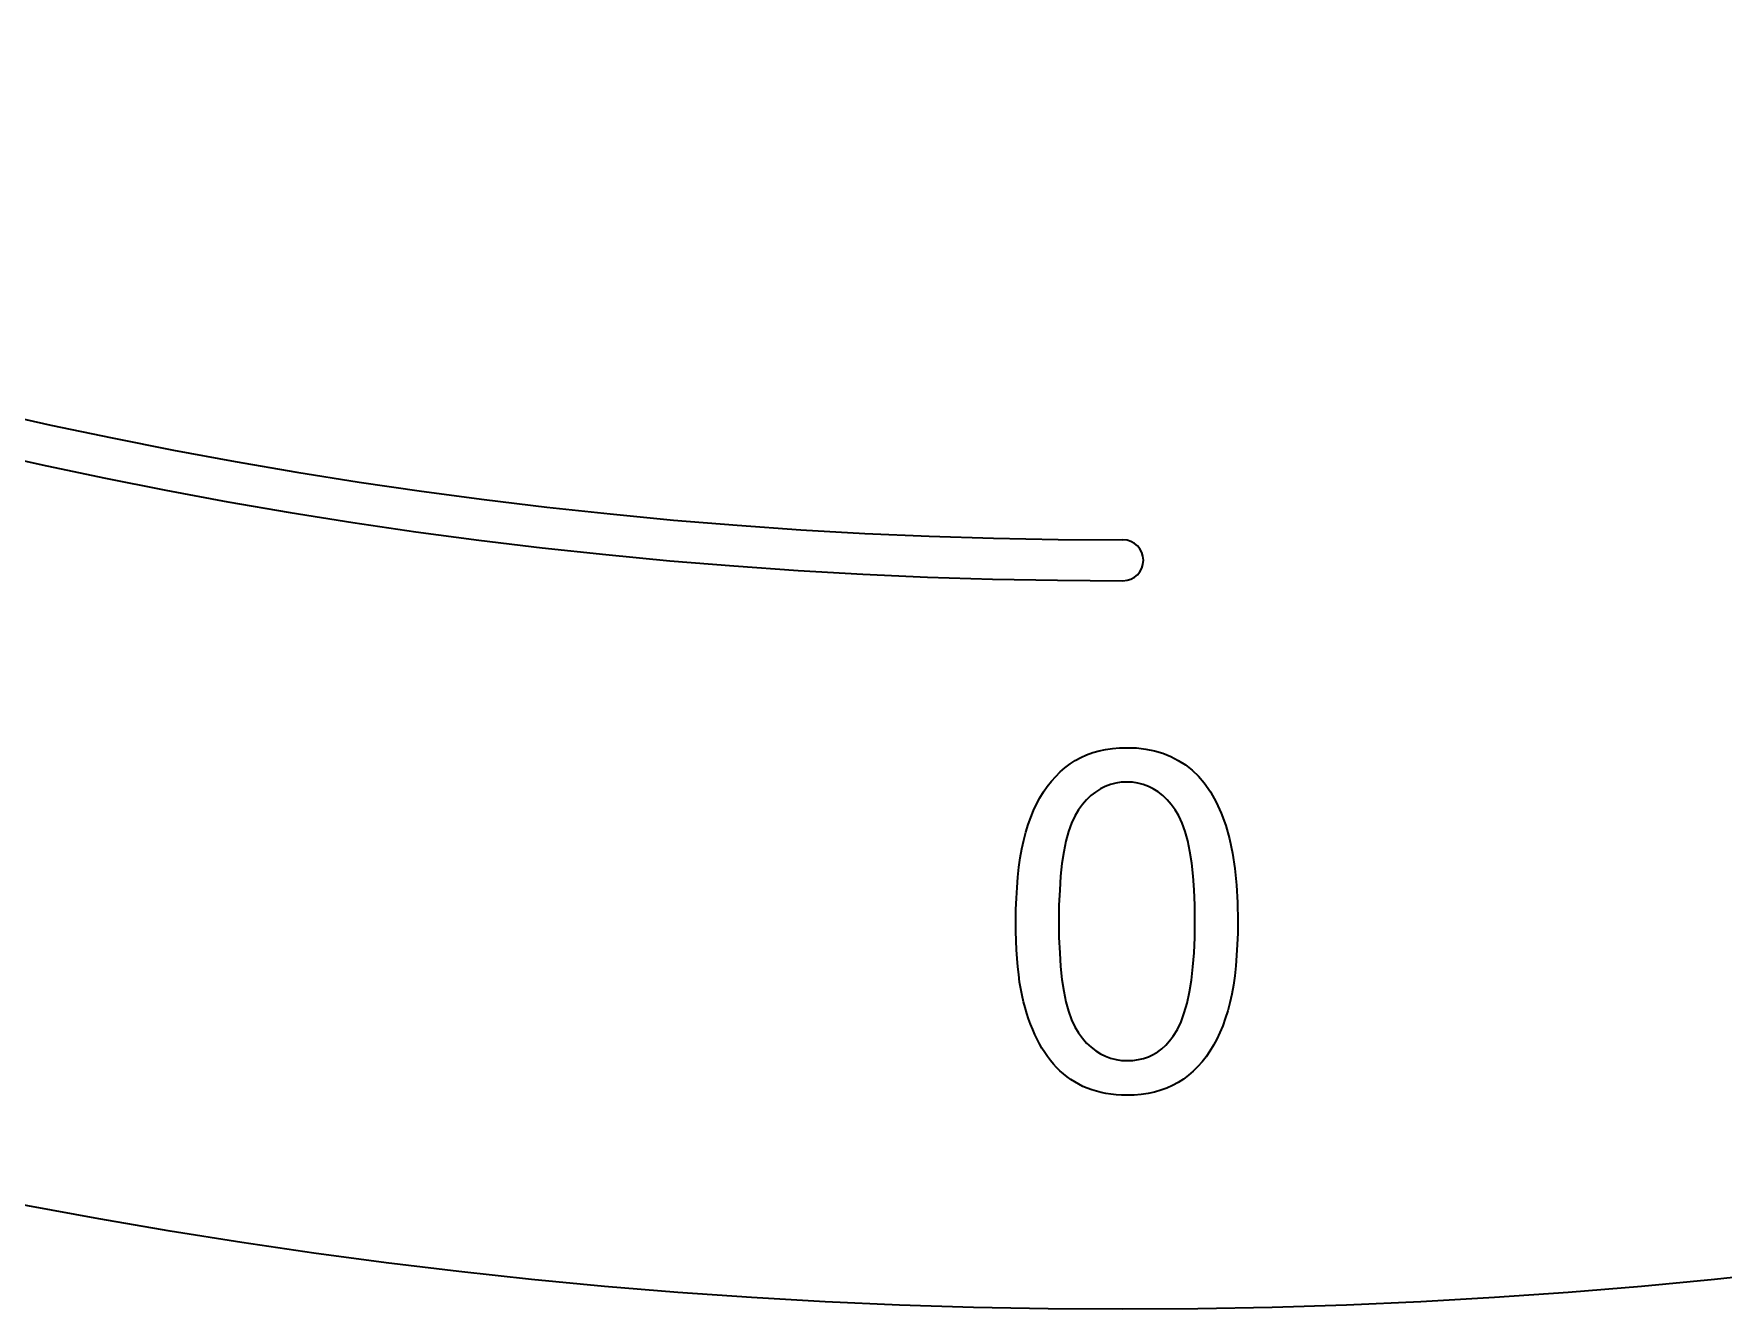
# Model space of a CAD drawing. Extents: x 0 to 297, y 0 to 210.
# Drawn here: x 214.9 to 227.31, y 56 to 65.37 of the extents above; entities that cross this region are included whole.
import ezdxf

# ---------------------------------------------------------------- set-up
doc = ezdxf.new("R2010")
doc.units = 0

msp = doc.modelspace()

# ---------------------------------------------------------------- linework, layer by layer
at = {"color": 7, "lineweight": 35, "ltscale": 0.001168}
msp.add_line((222.592, 60.052), (222.634, 60.071), dxfattribs=at)
at = {"color": 7, "lineweight": 35, "ltscale": 0.001184}
msp.add_line((222.634, 60.071), (222.679, 60.088), dxfattribs=at)
at = {"color": 7, "lineweight": 35, "ltscale": 0.001206}
msp.add_line((222.679, 60.088), (222.725, 60.101), dxfattribs=at)
at = {"color": 7, "lineweight": 35, "ltscale": 0.001235}
msp.add_line((222.725, 60.101), (222.773, 60.111), dxfattribs=at)
at = {"color": 7, "lineweight": 35, "ltscale": 0.001268}
msp.add_line((222.773, 60.111), (222.823, 60.118), dxfattribs=at)
at = {"color": 7, "lineweight": 35, "ltscale": 0.001306}
msp.add_line((222.823, 60.118), (222.876, 60.123), dxfattribs=at)
at = {"color": 7, "lineweight": 35, "ltscale": 0.00135}
msp.add_line((222.876, 60.123), (222.93, 60.124), dxfattribs=at)
at = {"color": 7, "lineweight": 35, "ltscale": 0.00177}
msp.add_line((222.93, 60.124), (223, 60.122), dxfattribs=at)
at = {"color": 7, "lineweight": 35, "ltscale": 0.001703}
msp.add_line((223, 60.122), (223.068, 60.114), dxfattribs=at)
at = {"color": 7, "lineweight": 35, "ltscale": 0.001646}
msp.add_line((223.068, 60.114), (223.132, 60.101), dxfattribs=at)
at = {"color": 7, "lineweight": 35, "ltscale": 0.001601}
msp.add_line((223.132, 60.101), (223.194, 60.083), dxfattribs=at)
at = {"color": 7, "lineweight": 35, "ltscale": 0.001571}
msp.add_line((223.194, 60.083), (223.252, 60.06), dxfattribs=at)
at = {"color": 7, "lineweight": 35, "ltscale": 0.001175}
msp.add_line((222.407, 59.913), (222.44, 59.946), dxfattribs=at)
at = {"color": 7, "lineweight": 35, "ltscale": 0.001166}
msp.add_line((222.44, 59.946), (222.475, 59.977), dxfattribs=at)
at = {"color": 7, "lineweight": 35, "ltscale": 0.001159}
for p, q in [((222.475, 59.977), (222.512, 60.005)), ((222.551, 60.03), (222.592, 60.052)), ((223.256, 59.707), (223.225, 59.742))]:
    msp.add_line(p, q, dxfattribs=at)
at = {"color": 7, "lineweight": 35, "ltscale": 0.001155}
for p, q in [((222.512, 60.005), (222.551, 60.03)), ((223.307, 57.665), (223.266, 57.643))]:
    msp.add_line(p, q, dxfattribs=at)
at = {"color": 7, "lineweight": 35, "ltscale": 0.001554}
msp.add_line((223.252, 60.06), (223.307, 60.031), dxfattribs=at)
at = {"color": 7, "lineweight": 35, "ltscale": 0.001552}
msp.add_line((223.307, 60.031), (223.36, 59.997), dxfattribs=at)
at = {"color": 7, "lineweight": 35, "ltscale": 0.001565}
msp.add_line((223.36, 59.997), (223.409, 59.958), dxfattribs=at)
at = {"color": 7, "lineweight": 35, "ltscale": 0.001591}
msp.add_line((223.409, 59.958), (223.455, 59.914), dxfattribs=at)
at = {"color": 7, "lineweight": 35, "ltscale": 0.001231}
msp.add_line((222.318, 59.799), (222.345, 59.839), dxfattribs=at)
at = {"color": 7, "lineweight": 35, "ltscale": 0.001207}
for p, q in [((222.345, 59.839), (222.375, 59.877)), ((223.512, 57.855), (223.482, 57.817))]:
    msp.add_line(p, q, dxfattribs=at)
at = {"color": 7, "lineweight": 35, "ltscale": 0.00119}
msp.add_line((222.375, 59.877), (222.407, 59.913), dxfattribs=at)
at = {"color": 7, "lineweight": 35, "ltscale": 0.001016}
msp.add_line((222.771, 59.839), (222.735, 59.821), dxfattribs=at)
at = {"color": 7, "lineweight": 35, "ltscale": 0.001006}
for p, q in [((222.809, 59.854), (222.771, 59.839)), ((222.848, 59.864), (222.809, 59.854)), ((223.05, 59.854), (223.011, 59.864))]:
    msp.add_line(p, q, dxfattribs=at)
at = {"color": 7, "lineweight": 35, "ltscale": 0.001019}
for p, q in [((222.888, 59.87), (222.848, 59.864)), ((223.011, 59.864), (222.971, 59.87))]:
    msp.add_line(p, q, dxfattribs=at)
at = {"color": 7, "lineweight": 35, "ltscale": 0.001042}
for p, q in [((222.93, 59.872), (222.888, 59.87)), ((222.222, 58.093), (222.208, 58.132)), ((222.701, 57.899), (222.736, 57.876))]:
    msp.add_line(p, q, dxfattribs=at)
at = {"color": 7, "lineweight": 35, "ltscale": 0.001041}
msp.add_line((222.971, 59.87), (222.93, 59.872), dxfattribs=at)
at = {"color": 7, "lineweight": 35, "ltscale": 0.001005}
msp.add_line((223.088, 59.839), (223.05, 59.854), dxfattribs=at)
at = {"color": 7, "lineweight": 35, "ltscale": 0.001015}
for p, q in [((223.124, 59.821), (223.088, 59.839)), ((222.772, 57.858), (222.81, 57.844))]:
    msp.add_line(p, q, dxfattribs=at)
at = {"color": 7, "lineweight": 35, "ltscale": 0.001632}
msp.add_line((223.455, 59.914), (223.497, 59.865), dxfattribs=at)
at = {"color": 7, "lineweight": 35, "ltscale": 0.002032}
msp.add_line((223.497, 59.865), (223.544, 59.799), dxfattribs=at)
at = {"color": 7, "lineweight": 35, "ltscale": 0.001324}
msp.add_line((222.244, 59.662), (222.267, 59.71), dxfattribs=at)
at = {"color": 7, "lineweight": 35, "ltscale": 0.001289}
for p, q in [((222.267, 59.71), (222.291, 59.756)), ((223.591, 57.984), (223.566, 57.939))]:
    msp.add_line(p, q, dxfattribs=at)
at = {"color": 7, "lineweight": 35, "ltscale": 0.001258}
for p, q in [((222.291, 59.756), (222.318, 59.799)), ((223.566, 57.939), (223.54, 57.896))]:
    msp.add_line(p, q, dxfattribs=at)
at = {"color": 7, "lineweight": 35, "ltscale": 0.00122}
msp.add_line((222.603, 59.706), (222.574, 59.667), dxfattribs=at)
at = {"color": 7, "lineweight": 35, "ltscale": 0.001163}
msp.add_line((222.634, 59.741), (222.603, 59.706), dxfattribs=at)
at = {"color": 7, "lineweight": 35, "ltscale": 0.001112}
msp.add_line((222.666, 59.772), (222.634, 59.741), dxfattribs=at)
at = {"color": 7, "lineweight": 35, "ltscale": 0.00107}
msp.add_line((222.7, 59.798), (222.666, 59.772), dxfattribs=at)
at = {"color": 7, "lineweight": 35, "ltscale": 0.001038}
msp.add_line((222.735, 59.821), (222.7, 59.798), dxfattribs=at)
at = {"color": 7, "lineweight": 35, "ltscale": 0.001036}
msp.add_line((223.159, 59.799), (223.124, 59.821), dxfattribs=at)
at = {"color": 7, "lineweight": 35, "ltscale": 0.001068}
msp.add_line((223.193, 59.772), (223.159, 59.799), dxfattribs=at)
at = {"color": 7, "lineweight": 35, "ltscale": 0.00111}
msp.add_line((223.225, 59.742), (223.193, 59.772), dxfattribs=at)
at = {"color": 7, "lineweight": 35, "ltscale": 0.001217}
msp.add_line((223.285, 59.668), (223.256, 59.707), dxfattribs=at)
at = {"color": 7, "lineweight": 35, "ltscale": 0.002132}
msp.add_line((223.544, 59.799), (223.586, 59.725), dxfattribs=at)
at = {"color": 7, "lineweight": 35, "ltscale": 0.002251}
msp.add_line((223.586, 59.725), (223.623, 59.643), dxfattribs=at)
at = {"color": 7, "lineweight": 35, "ltscale": 0.001403}
msp.add_line((222.205, 59.559), (222.224, 59.612), dxfattribs=at)
at = {"color": 7, "lineweight": 35, "ltscale": 0.001363}
for p, q in [((222.224, 59.612), (222.244, 59.662)), ((223.634, 58.082), (223.613, 58.032))]:
    msp.add_line(p, q, dxfattribs=at)
at = {"color": 7, "lineweight": 35, "ltscale": 0.001465}
msp.add_line((222.547, 59.622), (222.522, 59.569), dxfattribs=at)
at = {"color": 7, "lineweight": 35, "ltscale": 0.001317}
msp.add_line((222.574, 59.667), (222.547, 59.622), dxfattribs=at)
at = {"color": 7, "lineweight": 35, "ltscale": 0.001314}
msp.add_line((223.312, 59.623), (223.285, 59.668), dxfattribs=at)
at = {"color": 7, "lineweight": 35, "ltscale": 0.001462}
msp.add_line((223.337, 59.57), (223.312, 59.623), dxfattribs=at)
at = {"color": 7, "lineweight": 35, "ltscale": 0.002386}
msp.add_line((223.623, 59.643), (223.656, 59.553), dxfattribs=at)
at = {"color": 7, "lineweight": 35, "ltscale": 0.001528}
msp.add_line((222.172, 59.444), (222.188, 59.503), dxfattribs=at)
at = {"color": 7, "lineweight": 35, "ltscale": 0.001459}
msp.add_line((222.188, 59.503), (222.205, 59.559), dxfattribs=at)
at = {"color": 7, "lineweight": 35, "ltscale": 0.001801}
for p, q in [((222.5, 59.508), (222.482, 59.438)), ((223.377, 59.439), (223.359, 59.509))]:
    msp.add_line(p, q, dxfattribs=at)
at = {"color": 7, "lineweight": 35, "ltscale": 0.001627}
msp.add_line((222.522, 59.569), (222.5, 59.508), dxfattribs=at)
at = {"color": 7, "lineweight": 35, "ltscale": 0.001626}
msp.add_line((223.359, 59.509), (223.337, 59.57), dxfattribs=at)
at = {"color": 7, "lineweight": 35, "ltscale": 0.002536}
msp.add_line((223.656, 59.553), (223.683, 59.455), dxfattribs=at)
at = {"color": 7, "lineweight": 35, "ltscale": 0.002697}
msp.add_line((223.683, 59.455), (223.705, 59.349), dxfattribs=at)
at = {"color": 7, "lineweight": 35, "ltscale": 0.001674}
msp.add_line((222.147, 59.316), (222.159, 59.382), dxfattribs=at)
at = {"color": 7, "lineweight": 35, "ltscale": 0.0016}
msp.add_line((222.159, 59.382), (222.172, 59.444), dxfattribs=at)
at = {"color": 7, "lineweight": 35, "ltscale": 0.002174}
for p, q in [((222.466, 59.36), (222.453, 59.274)), ((223.745, 58.849), (223.744, 58.762))]:
    msp.add_line(p, q, dxfattribs=at)
at = {"color": 7, "lineweight": 35, "ltscale": 0.001984}
msp.add_line((222.482, 59.438), (222.466, 59.36), dxfattribs=at)
at = {"color": 7, "lineweight": 35, "ltscale": 0.001985}
msp.add_line((223.393, 59.361), (223.377, 59.439), dxfattribs=at)
at = {"color": 7, "lineweight": 35, "ltscale": 0.002176}
msp.add_line((223.406, 59.275), (223.393, 59.361), dxfattribs=at)
at = {"color": 7, "lineweight": 35, "ltscale": 0.002868}
msp.add_line((223.705, 59.349), (223.722, 59.236), dxfattribs=at)
at = {"color": 7, "lineweight": 35, "ltscale": 0.001829}
msp.add_line((222.129, 59.174), (222.137, 59.246), dxfattribs=at)
at = {"color": 7, "lineweight": 35, "ltscale": 0.001751}
msp.add_line((222.137, 59.246), (222.147, 59.316), dxfattribs=at)
at = {"color": 7, "lineweight": 35, "ltscale": 0.002366}
msp.add_line((222.453, 59.274), (222.443, 59.18), dxfattribs=at)
at = {"color": 7, "lineweight": 35, "ltscale": 0.002371}
msp.add_line((223.416, 59.181), (223.406, 59.275), dxfattribs=at)
at = {"color": 7, "lineweight": 35, "ltscale": 0.003047}
msp.add_line((223.722, 59.236), (223.735, 59.115), dxfattribs=at)
at = {"color": 7, "lineweight": 35, "ltscale": 0.001991}
msp.add_line((222.118, 59.018), (222.123, 59.098), dxfattribs=at)
at = {"color": 7, "lineweight": 35, "ltscale": 0.001909}
msp.add_line((222.123, 59.098), (222.129, 59.174), dxfattribs=at)
at = {"color": 7, "lineweight": 35, "ltscale": 0.002765}
msp.add_line((222.436, 59.078), (222.431, 58.967), dxfattribs=at)
at = {"color": 7, "lineweight": 35, "ltscale": 0.002564}
msp.add_line((222.443, 59.18), (222.436, 59.078), dxfattribs=at)
at = {"color": 7, "lineweight": 35, "ltscale": 0.00257}
msp.add_line((223.423, 59.079), (223.416, 59.181), dxfattribs=at)
at = {"color": 7, "lineweight": 35, "ltscale": 0.002772}
msp.add_line((223.428, 58.968), (223.423, 59.079), dxfattribs=at)
at = {"color": 7, "lineweight": 35, "ltscale": 0.003233}
msp.add_line((223.735, 59.115), (223.742, 58.986), dxfattribs=at)
at = {"color": 7, "lineweight": 35, "ltscale": 0.002073}
msp.add_line((222.115, 58.935), (222.118, 59.018), dxfattribs=at)
at = {"color": 7, "lineweight": 35, "ltscale": 0.002967}
msp.add_line((222.431, 58.967), (222.43, 58.849), dxfattribs=at)
at = {"color": 7, "lineweight": 35, "ltscale": 0.002975}
msp.add_line((223.429, 58.849), (223.428, 58.968), dxfattribs=at)
at = {"color": 7, "lineweight": 35, "ltscale": 0.003424}
msp.add_line((223.742, 58.986), (223.745, 58.849), dxfattribs=at)
at = {"color": 7, "lineweight": 35, "ltscale": 0.002158}
msp.add_line((222.114, 58.849), (222.115, 58.935), dxfattribs=at)
at = {"color": 7, "lineweight": 35, "ltscale": 0.001821}
msp.add_line((222.115, 58.776), (222.114, 58.849), dxfattribs=at)
at = {"color": 7, "lineweight": 35, "ltscale": 0.002983}
msp.add_line((222.43, 58.849), (222.431, 58.729), dxfattribs=at)
at = {"color": 7, "lineweight": 35, "ltscale": 0.002982}
msp.add_line((223.428, 58.73), (223.429, 58.849), dxfattribs=at)
at = {"color": 7, "lineweight": 35, "ltscale": 0.001745}
msp.add_line((222.117, 58.706), (222.115, 58.776), dxfattribs=at)
at = {"color": 7, "lineweight": 35, "ltscale": 0.001669}
msp.add_line((222.119, 58.639), (222.117, 58.706), dxfattribs=at)
at = {"color": 7, "lineweight": 35, "ltscale": 0.002778}
msp.add_line((222.431, 58.729), (222.436, 58.618), dxfattribs=at)
at = {"color": 7, "lineweight": 35, "ltscale": 0.00279}
msp.add_line((223.423, 58.618), (223.428, 58.73), dxfattribs=at)
at = {"color": 7, "lineweight": 35, "ltscale": 0.002089}
msp.add_line((223.744, 58.762), (223.741, 58.678), dxfattribs=at)
at = {"color": 7, "lineweight": 35, "ltscale": 0.001595}
msp.add_line((222.123, 58.576), (222.119, 58.639), dxfattribs=at)
at = {"color": 7, "lineweight": 35, "ltscale": 0.002575}
msp.add_line((222.436, 58.618), (222.443, 58.516), dxfattribs=at)
at = {"color": 7, "lineweight": 35, "ltscale": 0.002602}
msp.add_line((223.415, 58.514), (223.423, 58.618), dxfattribs=at)
at = {"color": 7, "lineweight": 35, "ltscale": 0.001921}
msp.add_line((223.736, 58.598), (223.73, 58.522), dxfattribs=at)
at = {"color": 7, "lineweight": 35, "ltscale": 0.002004}
msp.add_line((223.741, 58.678), (223.736, 58.598), dxfattribs=at)
at = {"color": 7, "lineweight": 35, "ltscale": 0.001521}
msp.add_line((222.128, 58.515), (222.123, 58.576), dxfattribs=at)
at = {"color": 7, "lineweight": 35, "ltscale": 0.001447}
msp.add_line((222.135, 58.458), (222.128, 58.515), dxfattribs=at)
at = {"color": 7, "lineweight": 35, "ltscale": 0.001375}
msp.add_line((222.142, 58.403), (222.135, 58.458), dxfattribs=at)
at = {"color": 7, "lineweight": 35, "ltscale": 0.002375}
msp.add_line((222.443, 58.516), (222.453, 58.421), dxfattribs=at)
at = {"color": 7, "lineweight": 35, "ltscale": 0.002417}
msp.add_line((223.404, 58.418), (223.415, 58.514), dxfattribs=at)
at = {"color": 7, "lineweight": 35, "ltscale": 0.001839}
msp.add_line((223.73, 58.522), (223.722, 58.449), dxfattribs=at)
at = {"color": 7, "lineweight": 35, "ltscale": 0.001303}
msp.add_line((222.15, 58.352), (222.142, 58.403), dxfattribs=at)
at = {"color": 7, "lineweight": 35, "ltscale": 0.001234}
msp.add_line((222.16, 58.303), (222.15, 58.352), dxfattribs=at)
at = {"color": 7, "lineweight": 35, "ltscale": 0.002179}
msp.add_line((222.453, 58.421), (222.466, 58.335), dxfattribs=at)
at = {"color": 7, "lineweight": 35, "ltscale": 0.001987}
msp.add_line((222.466, 58.335), (222.482, 58.257), dxfattribs=at)
at = {"color": 7, "lineweight": 35, "ltscale": 0.002236}
msp.add_line((223.39, 58.33), (223.404, 58.418), dxfattribs=at)
at = {"color": 7, "lineweight": 35, "ltscale": 0.00168}
msp.add_line((223.712, 58.379), (223.7, 58.313), dxfattribs=at)
at = {"color": 7, "lineweight": 35, "ltscale": 0.001759}
msp.add_line((223.722, 58.449), (223.712, 58.379), dxfattribs=at)
at = {"color": 7, "lineweight": 35, "ltscale": 0.001165}
msp.add_line((222.171, 58.258), (222.16, 58.303), dxfattribs=at)
at = {"color": 7, "lineweight": 35, "ltscale": 0.001118}
msp.add_line((222.182, 58.215), (222.171, 58.258), dxfattribs=at)
at = {"color": 7, "lineweight": 35, "ltscale": 0.001092}
msp.add_line((222.195, 58.173), (222.182, 58.215), dxfattribs=at)
at = {"color": 7, "lineweight": 35, "ltscale": 0.001802}
msp.add_line((222.482, 58.257), (222.5, 58.188), dxfattribs=at)
at = {"color": 7, "lineweight": 35, "ltscale": 0.001891}
msp.add_line((223.351, 58.177), (223.372, 58.249), dxfattribs=at)
at = {"color": 7, "lineweight": 35, "ltscale": 0.00206}
msp.add_line((223.372, 58.249), (223.39, 58.33), dxfattribs=at)
at = {"color": 7, "lineweight": 35, "ltscale": 0.001531}
msp.add_line((223.686, 58.25), (223.671, 58.191), dxfattribs=at)
at = {"color": 7, "lineweight": 35, "ltscale": 0.001605}
msp.add_line((223.7, 58.313), (223.686, 58.25), dxfattribs=at)
at = {"color": 7, "lineweight": 35, "ltscale": 0.001066}
msp.add_line((222.208, 58.132), (222.195, 58.173), dxfattribs=at)
at = {"color": 7, "lineweight": 35, "ltscale": 0.001018}
for p, q in [((222.238, 58.055), (222.222, 58.093)), ((222.81, 57.844), (222.85, 57.834))]:
    msp.add_line(p, q, dxfattribs=at)
at = {"color": 7, "lineweight": 35, "ltscale": 0.001625}
msp.add_line((222.5, 58.188), (222.522, 58.126), dxfattribs=at)
at = {"color": 7, "lineweight": 35, "ltscale": 0.00146}
for p, q in [((222.522, 58.126), (222.547, 58.073)), ((223.671, 58.191), (223.653, 58.135))]:
    msp.add_line(p, q, dxfattribs=at)
at = {"color": 7, "lineweight": 35, "ltscale": 0.001583}
msp.add_line((223.301, 58.054), (223.328, 58.112), dxfattribs=at)
at = {"color": 7, "lineweight": 35, "ltscale": 0.001732}
msp.add_line((223.328, 58.112), (223.351, 58.177), dxfattribs=at)
at = {"color": 7, "lineweight": 35, "ltscale": 0.001405}
msp.add_line((223.653, 58.135), (223.634, 58.082), dxfattribs=at)
at = {"color": 7, "lineweight": 35, "ltscale": 0.000996604}
msp.add_line((222.254, 58.019), (222.238, 58.055), dxfattribs=at)
at = {"color": 7, "lineweight": 35, "ltscale": 0.000974626}
msp.add_line((222.27, 57.984), (222.254, 58.019), dxfattribs=at)
at = {"color": 7, "lineweight": 35, "ltscale": 0.000954474}
msp.add_line((222.288, 57.95), (222.27, 57.984), dxfattribs=at)
at = {"color": 7, "lineweight": 35, "ltscale": 0.001311}
msp.add_line((222.547, 58.073), (222.574, 58.029), dxfattribs=at)
at = {"color": 7, "lineweight": 35, "ltscale": 0.001214}
msp.add_line((222.574, 58.029), (222.603, 57.99), dxfattribs=at)
at = {"color": 7, "lineweight": 35, "ltscale": 0.001158}
msp.add_line((222.603, 57.99), (222.634, 57.955), dxfattribs=at)
at = {"color": 7, "lineweight": 35, "ltscale": 0.00103}
msp.add_line((223.217, 57.94), (223.244, 57.971), dxfattribs=at)
at = {"color": 7, "lineweight": 35, "ltscale": 0.001072}
msp.add_line((223.244, 57.971), (223.271, 58.005), dxfattribs=at)
at = {"color": 7, "lineweight": 35, "ltscale": 0.001451}
msp.add_line((223.271, 58.005), (223.301, 58.054), dxfattribs=at)
at = {"color": 7, "lineweight": 35, "ltscale": 0.001325}
msp.add_line((223.613, 58.032), (223.591, 57.984), dxfattribs=at)
at = {"color": 7, "lineweight": 35, "ltscale": 0.000934861}
msp.add_line((222.306, 57.917), (222.288, 57.95), dxfattribs=at)
at = {"color": 7, "lineweight": 35, "ltscale": 0.000917572}
msp.add_line((222.326, 57.886), (222.306, 57.917), dxfattribs=at)
at = {"color": 7, "lineweight": 35, "ltscale": 0.000902105}
msp.add_line((222.346, 57.856), (222.326, 57.886), dxfattribs=at)
at = {"color": 7, "lineweight": 35, "ltscale": 0.000888063}
msp.add_line((222.368, 57.828), (222.346, 57.856), dxfattribs=at)
at = {"color": 7, "lineweight": 35, "ltscale": 0.001111}
msp.add_line((222.634, 57.955), (222.667, 57.925), dxfattribs=at)
at = {"color": 7, "lineweight": 35, "ltscale": 0.001071}
msp.add_line((222.667, 57.925), (222.701, 57.899), dxfattribs=at)
at = {"color": 7, "lineweight": 35, "ltscale": 0.001023}
msp.add_line((222.736, 57.876), (222.772, 57.858), dxfattribs=at)
at = {"color": 7, "lineweight": 35, "ltscale": 0.000976552}
msp.add_line((223.014, 57.833), (223.052, 57.842), dxfattribs=at)
at = {"color": 7, "lineweight": 35, "ltscale": 0.000961244}
msp.add_line((223.052, 57.842), (223.088, 57.854), dxfattribs=at)
at = {"color": 7, "lineweight": 35, "ltscale": 0.000954358}
msp.add_line((223.088, 57.854), (223.123, 57.87), dxfattribs=at)
at = {"color": 7, "lineweight": 35, "ltscale": 0.000958426}
msp.add_line((223.123, 57.87), (223.156, 57.89), dxfattribs=at)
at = {"color": 7, "lineweight": 35, "ltscale": 0.000973667}
msp.add_line((223.156, 57.89), (223.187, 57.913), dxfattribs=at)
at = {"color": 7, "lineweight": 35, "ltscale": 0.000997524}
msp.add_line((223.187, 57.913), (223.217, 57.94), dxfattribs=at)
at = {"color": 7, "lineweight": 35, "ltscale": 0.00123}
msp.add_line((223.54, 57.896), (223.512, 57.855), dxfattribs=at)
at = {"color": 7, "lineweight": 35, "ltscale": 0.000876522}
msp.add_line((222.39, 57.801), (222.368, 57.828), dxfattribs=at)
at = {"color": 7, "lineweight": 35, "ltscale": 0.000866619}
msp.add_line((222.413, 57.775), (222.39, 57.801), dxfattribs=at)
at = {"color": 7, "lineweight": 35, "ltscale": 0.000859429}
msp.add_line((222.438, 57.751), (222.413, 57.775), dxfattribs=at)
at = {"color": 7, "lineweight": 35, "ltscale": 0.000854521}
msp.add_line((222.464, 57.729), (222.438, 57.751), dxfattribs=at)
at = {"color": 7, "lineweight": 35, "ltscale": 0.000851337}
msp.add_line((222.49, 57.708), (222.464, 57.729), dxfattribs=at)
at = {"color": 7, "lineweight": 35, "ltscale": 0.001032}
msp.add_line((222.85, 57.834), (222.891, 57.828), dxfattribs=at)
at = {"color": 7, "lineweight": 35, "ltscale": 0.001058}
msp.add_line((222.891, 57.828), (222.933, 57.826), dxfattribs=at)
at = {"color": 7, "lineweight": 35, "ltscale": 0.001037}
msp.add_line((222.933, 57.826), (222.974, 57.827), dxfattribs=at)
at = {"color": 7, "lineweight": 35, "ltscale": 0.001002}
msp.add_line((222.974, 57.827), (223.014, 57.833), dxfattribs=at)
at = {"color": 7, "lineweight": 35, "ltscale": 0.001156}
msp.add_line((223.382, 57.718), (223.345, 57.69), dxfattribs=at)
at = {"color": 7, "lineweight": 35, "ltscale": 0.001164}
for p, q in [((223.417, 57.749), (223.382, 57.718)), ((223.266, 57.643), (223.223, 57.624))]:
    msp.add_line(p, q, dxfattribs=at)
at = {"color": 7, "lineweight": 35, "ltscale": 0.001173}
msp.add_line((223.451, 57.782), (223.417, 57.749), dxfattribs=at)
at = {"color": 7, "lineweight": 35, "ltscale": 0.001187}
msp.add_line((223.482, 57.817), (223.451, 57.782), dxfattribs=at)
at = {"color": 7, "lineweight": 35, "ltscale": 0.000851068}
msp.add_line((222.518, 57.688), (222.49, 57.708), dxfattribs=at)
at = {"color": 7, "lineweight": 35, "ltscale": 0.000853556}
msp.add_line((222.547, 57.669), (222.518, 57.688), dxfattribs=at)
at = {"color": 7, "lineweight": 35, "ltscale": 0.000856888}
msp.add_line((222.576, 57.653), (222.547, 57.669), dxfattribs=at)
at = {"color": 7, "lineweight": 35, "ltscale": 0.000861864}
msp.add_line((222.607, 57.637), (222.576, 57.653), dxfattribs=at)
at = {"color": 7, "lineweight": 35, "ltscale": 0.000867956}
msp.add_line((222.639, 57.623), (222.607, 57.637), dxfattribs=at)
at = {"color": 7, "lineweight": 35, "ltscale": 0.000874566}
msp.add_line((222.672, 57.611), (222.639, 57.623), dxfattribs=at)
at = {"color": 7, "lineweight": 35, "ltscale": 0.000885368}
msp.add_line((222.706, 57.601), (222.672, 57.611), dxfattribs=at)
at = {"color": 7, "lineweight": 35, "ltscale": 0.000898568}
msp.add_line((222.741, 57.592), (222.706, 57.601), dxfattribs=at)
at = {"color": 7, "lineweight": 35, "ltscale": 0.000913315}
msp.add_line((222.776, 57.584), (222.741, 57.592), dxfattribs=at)
at = {"color": 7, "lineweight": 35, "ltscale": 0.001229}
msp.add_line((223.133, 57.595), (223.085, 57.585), dxfattribs=at)
at = {"color": 7, "lineweight": 35, "ltscale": 0.001201}
msp.add_line((223.179, 57.608), (223.133, 57.595), dxfattribs=at)
at = {"color": 7, "lineweight": 35, "ltscale": 0.00118}
msp.add_line((223.223, 57.624), (223.179, 57.608), dxfattribs=at)
at = {"color": 7, "lineweight": 35, "ltscale": 0.001152}
msp.add_line((223.345, 57.69), (223.307, 57.665), dxfattribs=at)
at = {"color": 7, "lineweight": 35, "ltscale": 0.000930114}
msp.add_line((222.813, 57.579), (222.776, 57.584), dxfattribs=at)
at = {"color": 7, "lineweight": 35, "ltscale": 0.000949954}
msp.add_line((222.851, 57.575), (222.813, 57.579), dxfattribs=at)
at = {"color": 7, "lineweight": 35, "ltscale": 0.000970854}
msp.add_line((222.89, 57.572), (222.851, 57.575), dxfattribs=at)
at = {"color": 7, "lineweight": 35, "ltscale": 0.000994308}
msp.add_line((222.93, 57.572), (222.89, 57.572), dxfattribs=at)
at = {"color": 7, "lineweight": 35, "ltscale": 0.001341}
msp.add_line((222.983, 57.573), (222.93, 57.572), dxfattribs=at)
at = {"color": 7, "lineweight": 35, "ltscale": 0.001299}
msp.add_line((223.035, 57.577), (222.983, 57.573), dxfattribs=at)
at = {"color": 7, "lineweight": 35, "ltscale": 0.001262}
msp.add_line((223.085, 57.585), (223.035, 57.577), dxfattribs=at)
at = {"color": 7, "lineweight": 35}
msp.add_circle((222.901, 98.5), 42.5, dxfattribs=at)
for centre, radius, start, end in [((222.901, 98.5), 37.15, 90, 270), ((222.901, 98.5), 36.85, 90, 270), ((222.901, 61.5), 0.15, 270, 90)]:
    msp.add_arc(centre, radius, start, end, dxfattribs=at)

doc.saveas('drawing.dxf')
